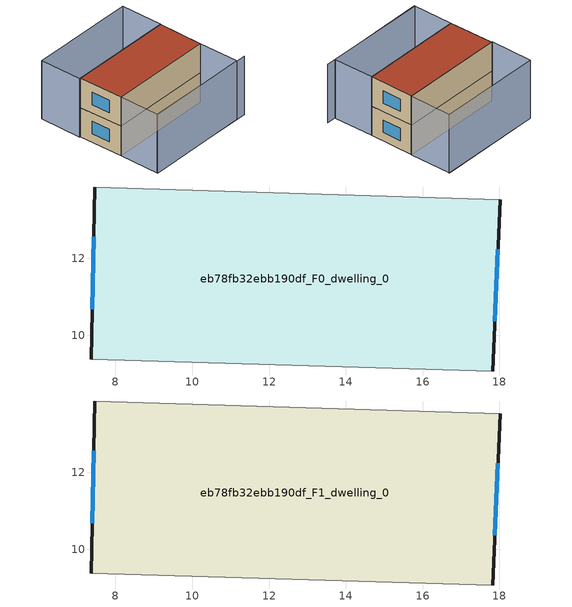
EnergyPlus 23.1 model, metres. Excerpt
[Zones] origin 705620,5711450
eb78fb32ebb190df_F0_dwelling_0
 floor ground (EU_floor_Construction): 18.02,13.53 17.82,9.07 7.38,9.38 7.46,13.86 z0
 wall outside (EU_wall_Construction): 7.46,13.86 7.38,9.38 / 17.82,9.07 18.02,13.53 z0:3
 wall adiabatic (EU_wall_Construction): 7.38,9.38 17.82,9.07 / 18.02,13.53 7.46,13.86 z0:3
 window (EU_Window_Construction): 7.44,12.56 7.4,10.67 / 17.88,10.36 17.96,12.24 z0.87:2.13
eb78fb32ebb190df_F1_dwelling_0
 floor to eb78fb32ebb190df_F0_dwelling_0 (EU_floor_Construction): 18.02,13.53 17.82,9.07 7.38,9.38 7.46,13.86 z3
 wall outside (EU_wall_Construction): 7.46,13.86 7.38,9.38 / 17.82,9.07 18.02,13.53 z3:6
 wall adiabatic (EU_wall_Construction): 7.38,9.38 17.82,9.07 / 18.02,13.53 7.46,13.86 z3:6
 window (EU_Window_Construction): 7.44,12.56 7.4,10.67 / 17.88,10.36 17.96,12.24 z3.87:5.13
 roof outside (EU_roof_Construction): 17.82,9.07 18.02,13.53 7.46,13.86 7.38,9.38 z6
shading: 7.26,5.42 18.66,4.98 / 7.37,9.38 17.83,9.07 / 17.83,9.07 17.71,5.02 / 17.71,5.02 7.25,5.33 / 7.25,5.33 7.37,9.38 / 7.55,18.07 18.22,17.71 / 18.22,17.71 18.07,13.5 / 18.07,13.5 7.41,13.86 / 7.41,13.86 7.55,18.07 / 18.22,17.71 7.55,18.07 z0:6
[Building]
EU S2 Campaign: North Axis=0; Terrain=City; Solar Distribution=FullExterior
[Site:Location]
London: Latitude=51.5; Longitude=-0.5; Time Zone=0; Elevation=25
[SizingPeriod:WeatherFileDays]
AnnualSizingPeriod: Begin Month=1; Begin Day of Month=1; End Month=12; End Day of Month=31; Day of Week for Start Day=Monday; Use Weather File Daylight Saving Period=No; Use Weather File Rain and Snow Indicators=No
[MATERIAL]
EU_InternalMass_Material: Roughness=MediumRough; Thickness=0.1; Conductivity=1; Density=1800; Specific Heat=900; Thermal Absorptance=0.9; Solar Absorptance=0.7; Visible Absorptance=0.7
[MATERIAL:NOMASS] Roughness=MediumRough; Thermal Absorptance=0.9; Solar Absorptance=0.7; Visible Absorptance=0.7
Name | Thermal Resistance
EU_wall_NoMass | 0.724719
EU_roof_NoMass | 2.98947
EU_floor_NoMass | 2.39157
[WINDOWMATERIAL:SIMPLEGLAZINGSYSTEM]
EU_Window_SimpleGlazing: UFactor=2.63425; Solar Heat Gain Coefficient=0.76; Visible Transmittance=0.76
[CONSTRUCTION]
EU_wall_Construction: EU_wall_NoMass
EU_roof_Construction: EU_roof_NoMass
EU_floor_Construction: EU_floor_NoMass
EU_Window_Construction: EU_Window_SimpleGlazing
EU_InternalMass_Construction: EU_InternalMass_Material
[ZONE] Type=1; Multiplier=1; Ceiling Height=autocalculate; Volume=140.996; Floor Area=autocalculate; Part of Total Floor Area=Yes
eb78fb32ebb190df_F0_dwelling_0; eb78fb32ebb190df_F1_dwelling_0
[INTERNALMASS] Construction=EU_InternalMass_Construction; Surface Area=46.9983
Name | Zone or ZoneList
eb78fb32ebb190df_F0_dwelling_0_EU_InternalMass | eb78fb32ebb190df_F0_dwelling_0
eb78fb32ebb190df_F1_dwelling_0_EU_InternalMass | eb78fb32ebb190df_F1_dwelling_0
[OTHEREQUIPMENT] Fuel Type=Electricity; Design Level Calculation Method=Watts/Area; Power per Zone Floor Area=1; Fraction Latent=0; Fraction Radiant=0; Fraction Lost=0; Carbon Dioxide Generation Rate=0; EndUse Subcategory=EU_Step8_InternalGains
Name | Zone or ZoneList or Space or SpaceList | Schedule
EU_Step8_InternalGain_eb78fb32ebb190df_F0_dwelling_0_f000 | eb78fb32ebb190df_F0_dwelling_0 | EU_Step8_GainSchedule_eb78fb32ebb190df_F0_dwelling_0_f000
EU_Step8_InternalGain_eb78fb32ebb190df_F1_dwelling_0_f000 | eb78fb32ebb190df_F1_dwelling_0 | EU_Step8_GainSchedule_eb78fb32ebb190df_F1_dwelling_0_f000
[ZONEVENTILATION:DESIGNFLOWRATE] Schedule=EU_AlwaysOn; Design Flow Rate Calculation Method=AirChanges/Hour; Air Changes per Hour=0.418135; Ventilation Type=Natural; Fan Pressure Rise=0; Fan Total Efficiency=1; Constant Term Coefficient=1; Temperature Term Coefficient=0; Velocity Term Coefficient=0; Velocity Squared Term Coefficient=0; Minimum Indoor Temperature=-100; Maximum Indoor Temperature=100; Delta Temperature=-100; Minimum Outdoor Temperature=-100; Maximum Outdoor Temperature=100; Maximum Wind Speed=40
Name | Zone or ZoneList or Space or SpaceList
EU_ConstantAir_eb78fb32ebb190df_F0_dwelling_0 | eb78fb32ebb190df_F0_dwelling_0
EU_ConstantAir_eb78fb32ebb190df_F1_dwelling_0 | eb78fb32ebb190df_F1_dwelling_0
[HVACTEMPLATE:THERMOSTAT] Constant Heating Setpoint=20; Constant Cooling Setpoint=50
EU_HeatOnly_eb78fb32ebb190df_F0_dwelling_0; EU_HeatOnly_eb78fb32ebb190df_F1_dwelling_0
[HVACTEMPLATE:ZONE:IDEALLOADSAIRSYSTEM] System Availability Schedule=EU_AlwaysOn; Maximum Heating Supply Air Temperature=50; Minimum Cooling Supply Air Temperature=13; Maximum Heating Supply Air Humidity Ratio=0.0156; Minimum Cooling Supply Air Humidity Ratio=0.0077; Heating Limit=NoLimit; Cooling Limit=NoLimit; Heating Availability Schedule=EU_AlwaysOn; Cooling Availability Schedule=EU_CoolingOff; Dehumidification Control Type=ConstantSensibleHeatRatio; Cooling Sensible Heat Ratio=0.7; Dehumidification Setpoint=60; Humidification Control Type=None; Humidification Setpoint=30; Outdoor Air Method=None; Outdoor Air Flow Rate per Person=0.00944; Outdoor Air Flow Rate per Zone Floor Area=0; Outdoor Air Flow Rate per Zone=0; Demand Controlled Ventilation Type=None; Outdoor Air Economizer Type=NoEconomizer; Heat Recovery Type=None; Sensible Heat Recovery Effectiveness=0.7; Latent Heat Recovery Effectiveness=0.65
Name | Template Thermostat
eb78fb32ebb190df_F0_dwelling_0 | EU_HeatOnly_eb78fb32ebb190df_F0_dwelling_0
eb78fb32ebb190df_F1_dwelling_0 | EU_HeatOnly_eb78fb32ebb190df_F1_dwelling_0
[SIZING:ZONE] Zone Cooling Design Supply Air Temperature Input Method=SupplyAirTemperature; Zone Cooling Design Supply Air Temperature=13; Zone Heating Design Supply Air Temperature Input Method=SupplyAirTemperature; Zone Heating Design Supply Air Temperature=50; Zone Cooling Design Supply Air Humidity Ratio=0.008; Zone Heating Design Supply Air Humidity Ratio=0.008; Cooling Design Air Flow Method=DesignDay; Cooling Design Air Flow Rate=0; Cooling Minimum Air Flow per Zone Floor Area=0.000762; Cooling Minimum Air Flow=0; Cooling Minimum Air Flow Fraction=0.2; Heating Design Air Flow Method=DesignDay; Heating Design Air Flow Rate=0; Heating Maximum Air Flow per Zone Floor Area=0.002032; Heating Maximum Air Flow=0.141576; Heating Maximum Air Flow Fraction=0.3; Account for Dedicated Outdoor Air System=No; Dedicated Outdoor Air System Control Strategy=NeutralSupplyAir; Dedicated Outdoor Air Low Setpoint Temperature for Design=autosize; Dedicated Outdoor Air High Setpoint Temperature for Design=autosize; Zone Load Sizing Method=Sensible Load Only No Latent Load; Zone Latent Cooling Design Supply Air Humidity Ratio Input Method=HumidityRatioDifference; Zone Cooling Design Supply Air Humidity Ratio Difference=0.005; Zone Latent Heating Design Supply Air Humidity Ratio Input Method=HumidityRatioDifference; Zone Humidification Design Supply Air Humidity Ratio Difference=0.005
eb78fb32ebb190df_F0_dwelling_0; eb78fb32ebb190df_F1_dwelling_0
[SCHEDULE:CONSTANT]
Name | Hourly Value
EU_AlwaysOn | 1
EU_CoolingOff | 0
[SCHEDULE:FILE] Column Number=1; Rows to Skip at Top=0; Number of Hours of Data=8760; Column Separator=Comma; Interpolate to Timestep=No; Minutes per Item=60; Adjust Schedule for Daylight Savings=Yes
Name | File
EU_Step8_GainSchedule_eb78fb32ebb190df_F0_dwelling_0_f000 | ../../schedules/eb78fb32ebb190df/eb78fb32ebb190df_F0_dwelling_0_f000_gain.csv
EU_Step8_GainSchedule_eb78fb32ebb190df_F1_dwelling_0_f000 | ../../schedules/eb78fb32ebb190df/eb78fb32ebb190df_F1_dwelling_0_f000_gain.csv
